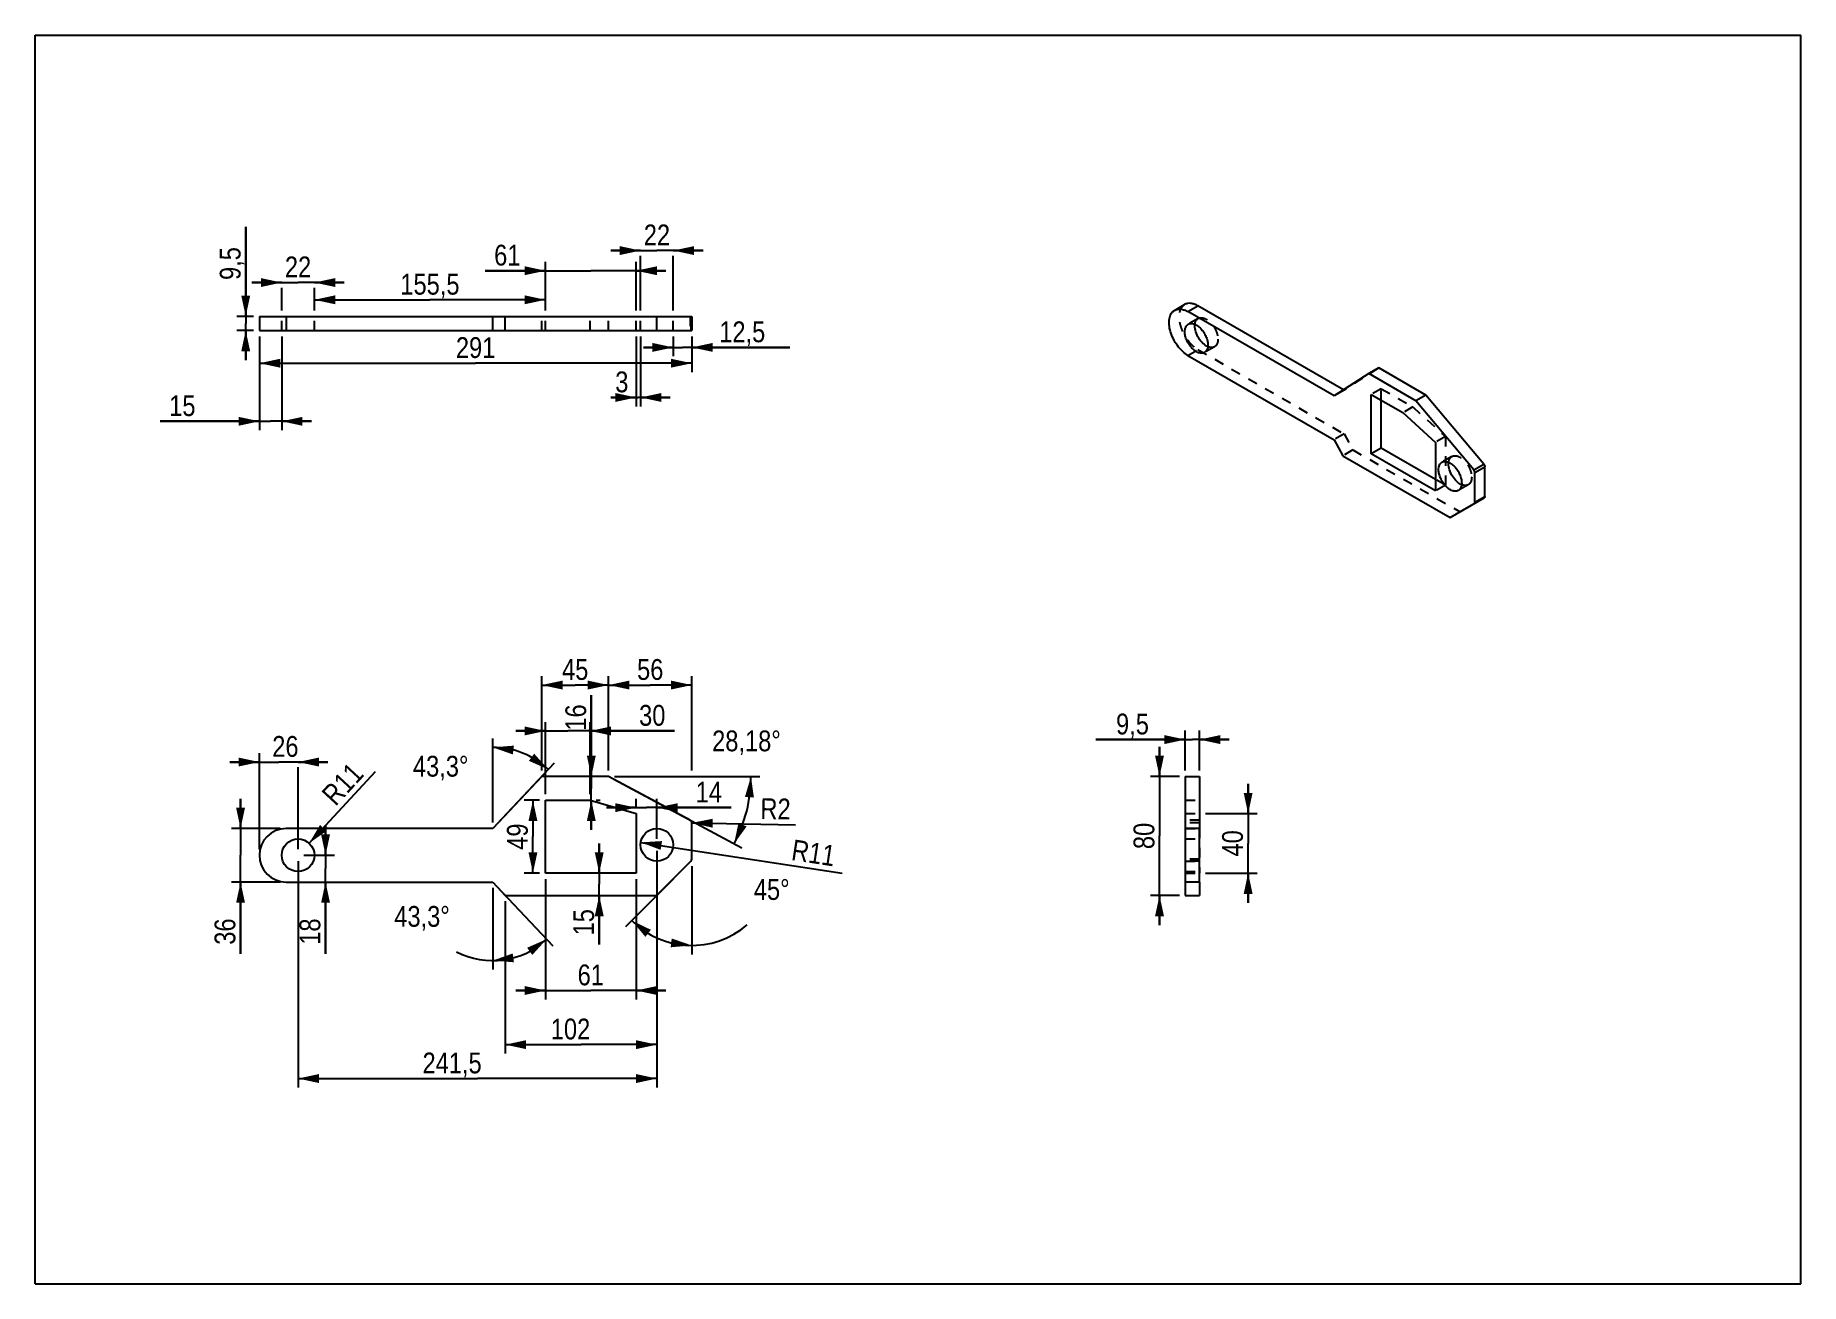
# Model space of a CAD drawing. Header units: millimetres. Extents: x 0 to 297, y 0 to 210.
import ezdxf

# ---------------------------------------------------------------- set-up
doc = ezdxf.new("R2010")
doc.units = ezdxf.units.MM
doc.header["$LTSCALE"] = 16.335
doc.linetypes.add('HIDDEN', pattern=[0.2, 0.1, -0.1])
doc.layers.get('0').update_dxf_attribs({"linetype": 'CONTINUOUS'})
doc.layers.add('02___PRT_ALL_AXES', color=7, linetype='CONTINUOUS')
doc.layers.add('DEFAULT_2', color=8, linetype='HIDDEN')
doc.styles.get("Standard").update_dxf_attribs({"font": 'txt', "width": 0.85})
doc.dimstyles.new('DIMSTYLE_1', dxfattribs={"dimtxt": 3.5, "dimasz": 3.5, "dimexe": 1.5, "dimexo": 1, "dimtad": 0, "dimtih": 1, "dimtoh": 1, "dimlfac": 4, "dimtxsty": 'STANDARD', "dimblk": '_FILLED', "dimblk1": '_FILLED', "dimblk2": '_FILLED', "dimcen": 0.09, "dimadec": 0, "dimazin": 0, "dimtp": 0.5, "dimtm": 0.5, "dimtfac": 1, "dimtofl": 0, "dimtmove": 0, "dimatfit": 3, "dimldrblk": '_FILLED', "dimfxl": 1, "dimtolj": 1, "dimarcsym": 0})
doc.dimstyles.new('DIMSTYLE_2', dxfattribs={"dimtxt": 3.5, "dimasz": 3.5, "dimexe": 1.5, "dimexo": 1, "dimgap": 0.875, "dimtad": 1, "dimlfac": 4, "dimtxsty": 'STANDARD', "dimblk": '_FILLED', "dimblk1": '_FILLED', "dimblk2": '_FILLED', "dimcen": 0.09, "dimadec": 0, "dimazin": 0, "dimtp": 0.01, "dimtm": 0.01, "dimtfac": 1, "dimtofl": 0, "dimtmove": 0, "dimatfit": 3, "dimldrblk": '_FILLED', "dimfxl": 1, "dimtolj": 1, "dimarcsym": 0})
doc.dimstyles.new('DIMSTYLE_3', dxfattribs={"dimtxt": 3.5, "dimasz": 3.5, "dimexe": 1.5, "dimexo": 1, "dimtad": 1, "dimlfac": 4, "dimtxsty": 'STANDARD', "dimblk": '_FILLED', "dimblk1": '_FILLED', "dimblk2": '_FILLED', "dimcen": 0.09, "dimadec": 0, "dimazin": 0, "dimtp": 0.01, "dimtm": 0.01, "dimtfac": 1, "dimtofl": 0, "dimtmove": 0, "dimatfit": 3, "dimldrblk": '_FILLED', "dimfxl": 1, "dimtolj": 1, "dimarcsym": 0})

# ---------------------------------------------------------------- blocks, each defined once
blk = doc.blocks.new('*D0')
at = {"color": 2, "linetype": 'CONTINUOUS'}
for p, q in [((76.95, 66.57), (76.95, 52.85)), ((77.64, 66.84), (87.05, 56.86))]:
    blk.add_line(p, q, dxfattribs=at)
blk.add_arc((76.95, 67.57), 13.22, 242.4838, 313.3, dxfattribs=at)
for points in [[(83.61, 55.3), (86.02, 57.95), (82.74, 56.51)], [(80.32, 55.55), (76.95, 54.35), (80.52, 54.07)]]:
    blk.add_solid(points, dxfattribs=at)
at = {"color": 2, "linetype": 'CONTINUOUS', "insert": (65.06, 63.54), "char_height": 3.5, "width": 14.2333, "attachment_point": 2, "line_spacing_factor": 0.9}
blk.add_mtext('43,3\\Fgdt;{\\Fgdt;~}', dxfattribs=at)
blk = doc.blocks.new('_FILLED')
at = {"color": 0, "linetype": 'BYBLOCK'}
blk.add_solid([(0, 0), (-1, 0.214), (-1, -0.214)], dxfattribs=at)
blk = doc.blocks.new('*D1')
at = {"color": 2, "linetype": 'CONTINUOUS'}
for p, q in [((76.95, 77.57), (76.95, 91.72)), ((77.64, 77.3), (87.34, 87.59))]:
    blk.add_line(p, q, dxfattribs=at)
blk.add_arc((76.95, 76.57), 13.65, 46.7, 90, dxfattribs=at)
for points in [[(80.52, 90.51), (76.95, 90.22), (80.33, 89.03)], [(83.04, 87.95), (86.31, 86.5), (83.92, 89.16)]]:
    blk.add_solid(points, dxfattribs=at)
at = {"color": 2, "linetype": 'CONTINUOUS', "insert": (68.2, 88.8), "char_height": 3.5, "width": 14.2333, "attachment_point": 2, "line_spacing_factor": 0.9}
blk.add_mtext('43,3\\Fgdt;{\\Fgdt;~}', dxfattribs=at)
blk = doc.blocks.new('*D2')
at = {"color": 2, "linetype": 'CONTINUOUS'}
for p, q in [((97.33, 84.85), (118.88, 73.31)), ((97.45, 85.32), (121.9, 85.32))]:
    blk.add_line(p, q, dxfattribs=at)
blk.add_arc((96.45, 85.32), 23.95, 331.82, 0.0902, dxfattribs=at)
for points in [[(120.89, 81.78), (120.4, 85.32), (119.39, 81.89)], [(118.3, 77.52), (117.56, 74.02), (119.67, 76.91)]]:
    blk.add_solid(points, dxfattribs=at)
at = {"color": 2, "linetype": 'CONTINUOUS', "insert": (119.64, 93.06), "char_height": 3.5, "width": 17.2083, "attachment_point": 2, "line_spacing_factor": 0.9}
blk.add_mtext('28,18\\Fgdt;{\\Fgdt;~}', dxfattribs=at)
blk = doc.blocks.new('*D3')
at = {"color": 2, "linetype": 'CONTINUOUS'}
for p, q in [((109.74, 70.5), (99.27, 60.03)), ((110.45, 70.21), (110.45, 55.4))]:
    blk.add_line(p, q, dxfattribs=at)
blk.add_arc((110.45, 71.21), 14.31, 225, 310.6548, dxfattribs=at)
for points in [[(103.56, 59.53), (100.34, 61.09), (102.63, 58.35)], [(106.89, 56.59), (110.45, 56.9), (107.07, 58.07)]]:
    blk.add_solid(points, dxfattribs=at)
at = {"color": 2, "linetype": 'CONTINUOUS', "insert": (123.89, 68.06), "char_height": 3.5, "width": 8.2833, "attachment_point": 2, "line_spacing_factor": 0.9}
blk.add_mtext('45\\Fgdt;{\\Fgdt;~}', dxfattribs=at)
blk = doc.blocks.new('*D4')
at = {"color": 2, "linetype": 'CONTINUOUS'}
for p, q in [((96.45, 86.32), (96.45, 102.2)), ((110.45, 86.32), (110.45, 102.2)), ((96.45, 100.7), (103.45, 100.7)), ((110.45, 100.7), (103.45, 100.7))]:
    blk.add_line(p, q, dxfattribs=at)
at = {"color": 2, "linetype": 'CONTINUOUS', "xscale": 3.5, "yscale": 3.5, "zscale": 3.5, "rotation": 180}
blk.add_blockref('_FILLED', (96.45, 100.7), dxfattribs=at)
at = {"color": 2, "linetype": 'CONTINUOUS', "xscale": 3.5, "yscale": 3.5, "zscale": 3.5}
blk.add_blockref('_FILLED', (110.45, 100.7), dxfattribs=at)
at = {"color": 2, "linetype": 'CONTINUOUS', "insert": (103.45, 105.07), "char_height": 3.5, "width": 5.95, "attachment_point": 2, "line_spacing_factor": 0.9}
blk.add_mtext('56', dxfattribs=at)
blk = doc.blocks.new('*D5')
at = {"color": 2, "linetype": 'CONTINUOUS'}
blk.add_line((110.45, 77.52), (127.89, 77.2), dxfattribs=at)
at = {"color": 2, "linetype": 'CONTINUOUS', "xscale": 3.5, "yscale": 3.5, "zscale": 3.5, "rotation": 178.9514468596}
blk.add_blockref('_FILLED', (110.45, 77.52), dxfattribs=at)
at = {"color": 2, "linetype": 'CONTINUOUS', "insert": (122.02, 81.68), "char_height": 3.5, "width": 5.95, "attachment_point": 1, "rotation": 358.9514, "line_spacing_factor": 0.9}
blk.add_mtext('R2', dxfattribs=at)
blk = doc.blocks.new('*D6')
at = {"color": 2, "linetype": 'CONTINUOUS'}
for p, q in [((34.53, 76.57), (34.53, 81.57)), ((34.53, 81.57), (34.53, 72.07)), ((41.2, 76.57), (33.03, 76.57)), ((34.53, 55.49), (34.53, 72.07)), ((41.2, 67.57), (33.03, 67.57)), ((34.53, 67.57), (34.53, 55.49))]:
    blk.add_line(p, q, dxfattribs=at)
at = {"color": 2, "linetype": 'CONTINUOUS', "xscale": 3.5, "yscale": 3.5, "zscale": 3.5}
for p, rotation in [((34.53, 76.57), 270), ((34.53, 67.57), 90)]:
    blk.add_blockref('_FILLED', p, dxfattribs=dict(at, rotation=rotation))
at = {"color": 2, "linetype": 'CONTINUOUS', "insert": (30.15, 61.44), "char_height": 3.5, "width": 5.95, "attachment_point": 3, "rotation": 90, "line_spacing_factor": 0.9}
blk.add_mtext('36', dxfattribs=at)
blk = doc.blocks.new('*D7')
at = {"color": 2, "linetype": 'CONTINUOUS'}
for p, q in [((37.7, 73.07), (37.7, 89.25)), ((37.7, 87.75), (32.7, 87.75)), ((32.7, 87.75), (40.95, 87.75)), ((49.2, 87.75), (40.95, 87.75)), ((44.2, 87.75), (49.2, 87.75)), ((44.2, 73.07), (44.2, 86.88))]:
    blk.add_line(p, q, dxfattribs=at)
at = {"color": 2, "linetype": 'CONTINUOUS', "xscale": 3.5, "yscale": 3.5, "zscale": 3.5}
blk.add_blockref('_FILLED', (37.7, 87.75), dxfattribs=at)
at = {"color": 2, "linetype": 'CONTINUOUS', "xscale": 3.5, "yscale": 3.5, "zscale": 3.5, "rotation": 180}
blk.add_blockref('_FILLED', (44.2, 87.75), dxfattribs=at)
at = {"color": 2, "linetype": 'CONTINUOUS', "insert": (42.07, 92.13), "char_height": 3.5, "width": 5.95, "attachment_point": 2, "line_spacing_factor": 0.9}
blk.add_mtext('26', dxfattribs=at)
blk = doc.blocks.new('*D8')
at = {"color": 2, "linetype": 'CONTINUOUS'}
for p, q in [((48.83, 72.07), (48.83, 77.07)), ((48.83, 77.07), (48.83, 69.82)), ((45.2, 72.07), (50.33, 72.07)), ((48.83, 55.49), (48.83, 69.82)), ((48.83, 67.57), (48.83, 55.49))]:
    blk.add_line(p, q, dxfattribs=at)
at = {"color": 2, "linetype": 'CONTINUOUS', "xscale": 3.5, "yscale": 3.5, "zscale": 3.5}
for p, rotation in [((48.83, 72.07), 270), ((48.83, 67.57), 90)]:
    blk.add_blockref('_FILLED', p, dxfattribs=dict(at, rotation=rotation))
at = {"color": 2, "linetype": 'CONTINUOUS', "insert": (44.45, 61.44), "char_height": 3.5, "width": 5.95, "attachment_point": 3, "rotation": 90, "line_spacing_factor": 0.9}
blk.add_mtext('18', dxfattribs=at)
blk = doc.blocks.new('*D9')
at = {"color": 2, "linetype": 'CONTINUOUS'}
blk.add_line((46.07, 74.09), (57.21, 86.16), dxfattribs=at)
at = {"color": 2, "linetype": 'CONTINUOUS', "xscale": 3.5, "yscale": 3.5, "zscale": 3.5, "rotation": 227.2860117292}
blk.add_blockref('_FILLED', (46.07, 74.09), dxfattribs=at)
at = {"color": 2, "linetype": 'CONTINUOUS', "insert": (47.94, 82.57), "char_height": 3.5, "width": 8.925, "attachment_point": 1, "rotation": 47.286, "line_spacing_factor": 0.9}
blk.add_mtext('R11', dxfattribs=at)
blk = doc.blocks.new('*D10')
at = {"color": 2, "linetype": 'CONTINUOUS'}
for p, q in [((104.58, 72.82), (104.58, 33.01)), ((44.2, 71.07), (44.2, 33.01)), ((44.2, 34.51), (74.39, 34.51)), ((104.58, 34.51), (74.39, 34.51))]:
    blk.add_line(p, q, dxfattribs=at)
at = {"color": 2, "linetype": 'CONTINUOUS', "xscale": 3.5, "yscale": 3.5, "zscale": 3.5, "rotation": 180}
blk.add_blockref('_FILLED', (44.2, 34.51), dxfattribs=at)
at = {"color": 2, "linetype": 'CONTINUOUS', "xscale": 3.5, "yscale": 3.5, "zscale": 3.5}
blk.add_blockref('_FILLED', (104.58, 34.51), dxfattribs=at)
at = {"color": 2, "linetype": 'CONTINUOUS', "insert": (70.12, 38.88), "char_height": 3.5, "width": 14.875, "attachment_point": 2, "line_spacing_factor": 0.9}
blk.add_mtext('241,5', dxfattribs=at)
blk = doc.blocks.new('*D11')
at = {"color": 2, "linetype": 'CONTINUOUS'}
for p, q in [((79.07, 64.32), (79.07, 38.71)), ((104.57, 64.32), (104.57, 38.71)), ((79.07, 40.21), (91.82, 40.21)), ((104.57, 40.21), (91.82, 40.21))]:
    blk.add_line(p, q, dxfattribs=at)
at = {"color": 2, "linetype": 'CONTINUOUS', "xscale": 3.5, "yscale": 3.5, "zscale": 3.5, "rotation": 180}
blk.add_blockref('_FILLED', (79.07, 40.21), dxfattribs=at)
at = {"color": 2, "linetype": 'CONTINUOUS', "xscale": 3.5, "yscale": 3.5, "zscale": 3.5}
blk.add_blockref('_FILLED', (104.57, 40.21), dxfattribs=at)
at = {"color": 2, "linetype": 'CONTINUOUS', "insert": (90.04, 44.59), "char_height": 3.5, "width": 8.925, "attachment_point": 2, "line_spacing_factor": 0.9}
blk.add_mtext('102', dxfattribs=at)
blk = doc.blocks.new('*D12')
at = {"color": 2, "linetype": 'CONTINUOUS'}
for p, q in [((85.2, 86.32), (85.2, 102.2)), ((96.45, 86.32), (96.45, 102.2)), ((85.2, 100.7), (90.83, 100.7)), ((96.45, 100.7), (90.83, 100.7))]:
    blk.add_line(p, q, dxfattribs=at)
at = {"color": 2, "linetype": 'CONTINUOUS', "xscale": 3.5, "yscale": 3.5, "zscale": 3.5, "rotation": 180}
blk.add_blockref('_FILLED', (85.2, 100.7), dxfattribs=at)
at = {"color": 2, "linetype": 'CONTINUOUS', "xscale": 3.5, "yscale": 3.5, "zscale": 3.5}
blk.add_blockref('_FILLED', (96.45, 100.7), dxfattribs=at)
at = {"color": 2, "linetype": 'CONTINUOUS', "insert": (90.83, 105.07), "char_height": 3.5, "width": 5.95, "attachment_point": 2, "line_spacing_factor": 0.9}
blk.add_mtext('45', dxfattribs=at)
blk = doc.blocks.new('*D13')
at = {"color": 2, "linetype": 'CONTINUOUS'}
for p, q in [((85.83, 92.98), (80.83, 92.98)), ((80.83, 92.98), (89.58, 92.98)), ((85.83, 82.32), (85.83, 94.48)), ((107.53, 92.98), (89.58, 92.98)), ((93.33, 82.32), (93.33, 94.48)), ((93.33, 92.98), (107.53, 92.98))]:
    blk.add_line(p, q, dxfattribs=at)
at = {"color": 2, "linetype": 'CONTINUOUS', "xscale": 3.5, "yscale": 3.5, "zscale": 3.5}
blk.add_blockref('_FILLED', (85.83, 92.98), dxfattribs=at)
at = {"color": 2, "linetype": 'CONTINUOUS', "xscale": 3.5, "yscale": 3.5, "zscale": 3.5, "rotation": 180}
blk.add_blockref('_FILLED', (93.33, 92.98), dxfattribs=at)
at = {"color": 2, "linetype": 'CONTINUOUS', "insert": (101.58, 97.36), "char_height": 3.5, "width": 5.95, "attachment_point": 1, "line_spacing_factor": 0.9}
blk.add_mtext('30', dxfattribs=at)
blk = doc.blocks.new('*D14')
at = {"color": 2, "linetype": 'CONTINUOUS'}
for p, q in [((84.83, 81.32), (82.22, 81.32)), ((83.72, 81.32), (83.72, 75.2)), ((83.72, 69.07), (83.72, 75.2)), ((84.83, 69.07), (82.22, 69.07))]:
    blk.add_line(p, q, dxfattribs=at)
at = {"color": 2, "linetype": 'CONTINUOUS', "xscale": 3.5, "yscale": 3.5, "zscale": 3.5}
for p, rotation in [((83.72, 81.32), 90), ((83.72, 69.07), 270)]:
    blk.add_blockref('_FILLED', p, dxfattribs=dict(at, rotation=rotation))
at = {"color": 2, "linetype": 'CONTINUOUS', "insert": (79.35, 75.2), "char_height": 3.5, "width": 5.95, "attachment_point": 2, "rotation": 90, "line_spacing_factor": 0.9}
blk.add_mtext('49', dxfattribs=at)
blk = doc.blocks.new('*D15')
at = {"color": 2, "linetype": 'CONTINUOUS'}
for p, q in [((85.83, 68.07), (85.83, 47.82)), ((101.08, 68.07), (101.08, 47.82)), ((85.83, 49.32), (80.83, 49.32)), ((80.83, 49.32), (93.45, 49.32)), ((106.08, 49.32), (93.45, 49.32)), ((101.08, 49.32), (106.08, 49.32))]:
    blk.add_line(p, q, dxfattribs=at)
at = {"color": 2, "linetype": 'CONTINUOUS', "xscale": 3.5, "yscale": 3.5, "zscale": 3.5}
blk.add_blockref('_FILLED', (85.83, 49.32), dxfattribs=at)
at = {"color": 2, "linetype": 'CONTINUOUS', "xscale": 3.5, "yscale": 3.5, "zscale": 3.5, "rotation": 180}
blk.add_blockref('_FILLED', (101.08, 49.32), dxfattribs=at)
at = {"color": 2, "linetype": 'CONTINUOUS', "insert": (93.45, 53.69), "char_height": 3.5, "width": 5.95, "attachment_point": 2, "line_spacing_factor": 0.9}
blk.add_mtext('61', dxfattribs=at)
blk = doc.blocks.new('*D16')
at = {"color": 2, "linetype": 'CONTINUOUS'}
blk.add_line((101.86, 74.24), (135.74, 69.08), dxfattribs=at)
at = {"color": 2, "linetype": 'CONTINUOUS', "xscale": 3.5, "yscale": 3.5, "zscale": 3.5, "rotation": 171.3370220694}
blk.add_blockref('_FILLED', (101.86, 74.24), dxfattribs=at)
at = {"color": 2, "linetype": 'CONTINUOUS', "insert": (127.58, 74.75), "char_height": 3.5, "width": 8.925, "attachment_point": 1, "rotation": 351.337, "line_spacing_factor": 0.9}
blk.add_mtext('R11', dxfattribs=at)
blk = doc.blocks.new('*D17')
at = {"color": 2, "linetype": 'CONTINUOUS'}
for p, q in [((101.08, 80.07), (101.08, 81.58)), ((104.58, 74.82), (104.58, 81.58)), ((101.08, 80.08), (96.08, 80.08)), ((96.08, 80.08), (102.83, 80.08)), ((117.05, 80.08), (102.83, 80.08)), ((104.58, 80.08), (117.05, 80.08))]:
    blk.add_line(p, q, dxfattribs=at)
at = {"color": 2, "linetype": 'CONTINUOUS', "xscale": 3.5, "yscale": 3.5, "zscale": 3.5}
blk.add_blockref('_FILLED', (101.08, 80.08), dxfattribs=at)
at = {"color": 2, "linetype": 'CONTINUOUS', "xscale": 3.5, "yscale": 3.5, "zscale": 3.5, "rotation": 180}
blk.add_blockref('_FILLED', (104.58, 80.08), dxfattribs=at)
at = {"color": 2, "linetype": 'CONTINUOUS', "insert": (111.1, 84.45), "char_height": 3.5, "width": 5.95, "attachment_point": 1, "line_spacing_factor": 0.9}
blk.add_mtext('14', dxfattribs=at)
blk = doc.blocks.new('*D18')
at = {"color": 2, "linetype": 'CONTINUOUS'}
for p, q in [((93.54, 85.32), (93.54, 98.98)), ((93.54, 98.98), (93.54, 83.32)), ((93.54, 76.32), (93.54, 83.32)), ((93.54, 81.32), (93.54, 76.32)), ((94.33, 81.32), (95.04, 81.32))]:
    blk.add_line(p, q, dxfattribs=at)
at = {"color": 2, "linetype": 'CONTINUOUS', "xscale": 3.5, "yscale": 3.5, "zscale": 3.5}
for p, rotation in [((93.54, 85.32), 270), ((93.54, 81.32), 90)]:
    blk.add_blockref('_FILLED', p, dxfattribs=dict(at, rotation=rotation))
at = {"color": 2, "linetype": 'CONTINUOUS', "insert": (89.17, 93.03), "char_height": 3.5, "width": 5.95, "attachment_point": 1, "rotation": 90, "line_spacing_factor": 0.9}
blk.add_mtext('16', dxfattribs=at)
blk = doc.blocks.new('*D19')
at = {"color": 2, "linetype": 'CONTINUOUS'}
for p, q in [((94.87, 69.07), (94.87, 74.07)), ((94.87, 74.07), (94.87, 67.2)), ((94.87, 57.06), (94.87, 67.2)), ((94.87, 65.32), (94.87, 57.06))]:
    blk.add_line(p, q, dxfattribs=at)
at = {"color": 2, "linetype": 'CONTINUOUS', "xscale": 3.5, "yscale": 3.5, "zscale": 3.5}
for p, rotation in [((94.87, 69.07), 270), ((94.87, 65.32), 90)]:
    blk.add_blockref('_FILLED', p, dxfattribs=dict(at, rotation=rotation))
at = {"color": 2, "linetype": 'CONTINUOUS', "insert": (90.5, 63.01), "char_height": 3.5, "width": 5.95, "attachment_point": 3, "rotation": 90, "line_spacing_factor": 0.9}
blk.add_mtext('15', dxfattribs=at)
blk = doc.blocks.new('*D20')
at = {"color": 2, "linetype": 'CONTINUOUS'}
for p, q in [((35.4, 162.71), (35.4, 177.76)), ((35.4, 177.76), (35.4, 161.52)), ((36.7, 162.71), (33.9, 162.71)), ((35.4, 155.34), (35.4, 161.52)), ((36.7, 160.34), (33.9, 160.34)), ((35.4, 160.34), (35.4, 155.34))]:
    blk.add_line(p, q, dxfattribs=at)
at = {"color": 2, "linetype": 'CONTINUOUS', "xscale": 3.5, "yscale": 3.5, "zscale": 3.5}
for p, rotation in [((35.4, 162.71), 270), ((35.4, 160.34), 90)]:
    blk.add_blockref('_FILLED', p, dxfattribs=dict(at, rotation=rotation))
at = {"color": 2, "linetype": 'CONTINUOUS', "insert": (31.03, 168.84), "char_height": 3.5, "width": 8.925, "attachment_point": 1, "rotation": 90, "line_spacing_factor": 0.9}
blk.add_mtext('9,5', dxfattribs=at)
blk = doc.blocks.new('*D21')
at = {"color": 2, "linetype": 'CONTINUOUS'}
for p, q in [((37.7, 159.34), (37.7, 153.34)), ((110.45, 159.34), (110.45, 153.34)), ((37.7, 154.84), (74.08, 154.84)), ((110.45, 154.84), (74.08, 154.84))]:
    blk.add_line(p, q, dxfattribs=at)
at = {"color": 2, "linetype": 'CONTINUOUS', "xscale": 3.5, "yscale": 3.5, "zscale": 3.5, "rotation": 180}
blk.add_blockref('_FILLED', (37.7, 154.84), dxfattribs=at)
at = {"color": 2, "linetype": 'CONTINUOUS', "xscale": 3.5, "yscale": 3.5, "zscale": 3.5}
blk.add_blockref('_FILLED', (110.45, 154.84), dxfattribs=at)
at = {"color": 2, "linetype": 'CONTINUOUS', "insert": (74.08, 159.22), "char_height": 3.5, "width": 8.925, "attachment_point": 2, "line_spacing_factor": 0.9}
blk.add_mtext('291', dxfattribs=at)
blk = doc.blocks.new('*D22')
at = {"color": 2, "linetype": 'CONTINUOUS'}
for p, q in [((37.7, 159.34), (37.7, 143.57)), ((41.45, 159.34), (41.45, 143.57)), ((37.7, 145.07), (21, 145.07)), ((21, 145.07), (39.58, 145.07)), ((46.45, 145.07), (39.58, 145.07)), ((41.45, 145.07), (46.45, 145.07))]:
    blk.add_line(p, q, dxfattribs=at)
at = {"color": 2, "linetype": 'CONTINUOUS', "xscale": 3.5, "yscale": 3.5, "zscale": 3.5}
blk.add_blockref('_FILLED', (37.7, 145.07), dxfattribs=at)
at = {"color": 2, "linetype": 'CONTINUOUS', "xscale": 3.5, "yscale": 3.5, "zscale": 3.5, "rotation": 180}
blk.add_blockref('_FILLED', (41.45, 145.07), dxfattribs=at)
at = {"color": 2, "linetype": 'CONTINUOUS', "insert": (26.95, 149.45), "char_height": 3.5, "width": 5.95, "attachment_point": 3, "line_spacing_factor": 0.9}
blk.add_mtext('15', dxfattribs=at)
blk = doc.blocks.new('*D23')
at = {"color": 2, "linetype": 'CONTINUOUS'}
for p, q in [((41.45, 168.41), (36.45, 168.41)), ((36.45, 168.41), (44.2, 168.41)), ((41.45, 163.71), (41.45, 167.54)), ((51.95, 168.41), (44.2, 168.41)), ((46.95, 168.41), (51.95, 168.41)), ((46.95, 163.71), (46.95, 167.54))]:
    blk.add_line(p, q, dxfattribs=at)
at = {"color": 2, "linetype": 'CONTINUOUS', "xscale": 3.5, "yscale": 3.5, "zscale": 3.5}
blk.add_blockref('_FILLED', (41.45, 168.41), dxfattribs=at)
at = {"color": 2, "linetype": 'CONTINUOUS', "xscale": 3.5, "yscale": 3.5, "zscale": 3.5, "rotation": 180}
blk.add_blockref('_FILLED', (46.95, 168.41), dxfattribs=at)
at = {"color": 2, "linetype": 'CONTINUOUS', "insert": (44.2, 172.79), "char_height": 3.5, "width": 5.95, "attachment_point": 2, "line_spacing_factor": 0.9}
blk.add_mtext('22', dxfattribs=at)
blk = doc.blocks.new('*D24')
at = {"color": 2, "linetype": 'CONTINUOUS'}
for p, q in [((46.95, 163.71), (46.95, 167.01)), ((85.83, 163.71), (85.83, 167.01)), ((46.95, 165.51), (66.39, 165.51)), ((85.83, 165.51), (66.39, 165.51))]:
    blk.add_line(p, q, dxfattribs=at)
at = {"color": 2, "linetype": 'CONTINUOUS', "xscale": 3.5, "yscale": 3.5, "zscale": 3.5, "rotation": 180}
blk.add_blockref('_FILLED', (46.95, 165.51), dxfattribs=at)
at = {"color": 2, "linetype": 'CONTINUOUS', "xscale": 3.5, "yscale": 3.5, "zscale": 3.5}
blk.add_blockref('_FILLED', (85.83, 165.51), dxfattribs=at)
at = {"color": 2, "linetype": 'CONTINUOUS', "insert": (66.39, 169.88), "char_height": 3.5, "width": 14.875, "attachment_point": 2, "line_spacing_factor": 0.9}
blk.add_mtext('155,5', dxfattribs=at)
blk = doc.blocks.new('*D25')
at = {"color": 2, "linetype": 'CONTINUOUS'}
for p, q in [((85.83, 170.4), (75.67, 170.4)), ((75.67, 170.4), (93.45, 170.4)), ((85.83, 163.71), (85.83, 171.9)), ((106.08, 170.4), (93.45, 170.4)), ((101.08, 163.71), (101.08, 171.9)), ((101.08, 170.4), (106.08, 170.4))]:
    blk.add_line(p, q, dxfattribs=at)
at = {"color": 2, "linetype": 'CONTINUOUS', "xscale": 3.5, "yscale": 3.5, "zscale": 3.5}
blk.add_blockref('_FILLED', (85.83, 170.4), dxfattribs=at)
at = {"color": 2, "linetype": 'CONTINUOUS', "xscale": 3.5, "yscale": 3.5, "zscale": 3.5, "rotation": 180}
blk.add_blockref('_FILLED', (101.08, 170.4), dxfattribs=at)
at = {"color": 2, "linetype": 'CONTINUOUS', "insert": (81.62, 174.77), "char_height": 3.5, "width": 5.95, "attachment_point": 3, "line_spacing_factor": 0.9}
blk.add_mtext('61', dxfattribs=at)
blk = doc.blocks.new('*D26')
at = {"color": 2, "linetype": 'CONTINUOUS'}
for p, q in [((101.08, 159.34), (101.08, 147.58)), ((101.83, 159.34), (101.83, 147.58)), ((101.08, 149.08), (96.8, 149.08)), ((96.8, 149.08), (101.45, 149.08)), ((106.83, 149.08), (101.45, 149.08)), ((101.83, 149.08), (106.83, 149.08))]:
    blk.add_line(p, q, dxfattribs=at)
at = {"color": 2, "linetype": 'CONTINUOUS', "xscale": 3.5, "yscale": 3.5, "zscale": 3.5}
blk.add_blockref('_FILLED', (101.08, 149.08), dxfattribs=at)
at = {"color": 2, "linetype": 'CONTINUOUS', "xscale": 3.5, "yscale": 3.5, "zscale": 3.5, "rotation": 180}
blk.add_blockref('_FILLED', (101.83, 149.08), dxfattribs=at)
at = {"color": 2, "linetype": 'CONTINUOUS', "insert": (99.78, 153.45), "char_height": 3.5, "width": 2.975, "attachment_point": 3, "line_spacing_factor": 0.9}
blk.add_mtext('3', dxfattribs=at)
blk = doc.blocks.new('*D27')
at = {"color": 2, "linetype": 'CONTINUOUS'}
for p, q in [((101.83, 173.79), (96.83, 173.79)), ((96.83, 173.79), (104.58, 173.79)), ((101.83, 163.71), (101.83, 172.92)), ((112.33, 173.79), (104.58, 173.79)), ((107.33, 173.79), (112.33, 173.79)), ((107.33, 163.71), (107.33, 172.92))]:
    blk.add_line(p, q, dxfattribs=at)
at = {"color": 2, "linetype": 'CONTINUOUS', "xscale": 3.5, "yscale": 3.5, "zscale": 3.5}
blk.add_blockref('_FILLED', (101.83, 173.79), dxfattribs=at)
at = {"color": 2, "linetype": 'CONTINUOUS', "xscale": 3.5, "yscale": 3.5, "zscale": 3.5, "rotation": 180}
blk.add_blockref('_FILLED', (107.33, 173.79), dxfattribs=at)
at = {"color": 2, "linetype": 'CONTINUOUS', "insert": (104.58, 178.17), "char_height": 3.5, "width": 5.95, "attachment_point": 2, "line_spacing_factor": 0.9}
blk.add_mtext('22', dxfattribs=at)
blk = doc.blocks.new('*D28')
at = {"color": 2, "linetype": 'CONTINUOUS'}
for p, q in [((107.33, 157.5), (102.33, 157.5)), ((102.33, 157.5), (108.89, 157.5)), ((107.33, 159.34), (107.33, 156)), ((126.96, 157.5), (108.89, 157.5)), ((110.45, 159.34), (110.45, 156)), ((110.45, 157.5), (126.96, 157.5))]:
    blk.add_line(p, q, dxfattribs=at)
at = {"color": 2, "linetype": 'CONTINUOUS', "xscale": 3.5, "yscale": 3.5, "zscale": 3.5}
blk.add_blockref('_FILLED', (107.33, 157.5), dxfattribs=at)
at = {"color": 2, "linetype": 'CONTINUOUS', "xscale": 3.5, "yscale": 3.5, "zscale": 3.5, "rotation": 180}
blk.add_blockref('_FILLED', (110.45, 157.5), dxfattribs=at)
at = {"color": 2, "linetype": 'CONTINUOUS', "insert": (115.06, 161.87), "char_height": 3.5, "width": 11.9, "attachment_point": 1, "line_spacing_factor": 0.9}
blk.add_mtext('12,5', dxfattribs=at)
blk = doc.blocks.new('*D29')
at = {"color": 2, "linetype": 'CONTINUOUS'}
for p, q in [((189.13, 85.32), (189.13, 90.32)), ((189.13, 90.32), (189.13, 75.32)), ((192.47, 85.32), (187.63, 85.32)), ((189.13, 60.32), (189.13, 75.32)), ((192.47, 65.32), (187.63, 65.32)), ((189.13, 65.32), (189.13, 60.32))]:
    blk.add_line(p, q, dxfattribs=at)
at = {"color": 2, "linetype": 'CONTINUOUS', "xscale": 3.5, "yscale": 3.5, "zscale": 3.5}
for p, rotation in [((189.13, 85.32), 270), ((189.13, 65.32), 90)]:
    blk.add_blockref('_FILLED', p, dxfattribs=dict(at, rotation=rotation))
at = {"color": 2, "linetype": 'CONTINUOUS', "insert": (184.76, 75.32), "char_height": 3.5, "width": 5.95, "attachment_point": 2, "rotation": 90, "line_spacing_factor": 0.9}
blk.add_mtext('80', dxfattribs=at)
blk = doc.blocks.new('*D30')
at = {"color": 2, "linetype": 'CONTINUOUS'}
for p, q in [((204.04, 79.07), (204.04, 84.07)), ((204.04, 84.07), (204.04, 74.07)), ((196.85, 79.07), (205.54, 79.07)), ((204.04, 64.07), (204.04, 74.07)), ((196.85, 69.07), (205.54, 69.07)), ((204.04, 69.07), (204.04, 64.07))]:
    blk.add_line(p, q, dxfattribs=at)
at = {"color": 2, "linetype": 'CONTINUOUS', "xscale": 3.5, "yscale": 3.5, "zscale": 3.5}
for p, rotation in [((204.04, 79.07), 270), ((204.04, 69.07), 90)]:
    blk.add_blockref('_FILLED', p, dxfattribs=dict(at, rotation=rotation))
at = {"color": 2, "linetype": 'CONTINUOUS', "insert": (199.66, 74.07), "char_height": 3.5, "width": 5.95, "attachment_point": 2, "rotation": 90, "line_spacing_factor": 0.9}
blk.add_mtext('40', dxfattribs=at)
blk = doc.blocks.new('*D31')
at = {"color": 2, "linetype": 'CONTINUOUS'}
for p, q in [((193.47, 86.32), (193.47, 93.03)), ((195.85, 86.32), (195.85, 93.03)), ((193.47, 91.53), (178.42, 91.53)), ((178.42, 91.53), (194.66, 91.53)), ((200.85, 91.53), (194.66, 91.53)), ((195.85, 91.53), (200.85, 91.53))]:
    blk.add_line(p, q, dxfattribs=at)
at = {"color": 2, "linetype": 'CONTINUOUS', "xscale": 3.5, "yscale": 3.5, "zscale": 3.5}
blk.add_blockref('_FILLED', (193.47, 91.53), dxfattribs=at)
at = {"color": 2, "linetype": 'CONTINUOUS', "xscale": 3.5, "yscale": 3.5, "zscale": 3.5, "rotation": 180}
blk.add_blockref('_FILLED', (195.85, 91.53), dxfattribs=at)
at = {"color": 2, "linetype": 'CONTINUOUS', "insert": (187.35, 95.9), "char_height": 3.5, "width": 8.925, "attachment_point": 3, "line_spacing_factor": 0.9}
blk.add_mtext('9,5', dxfattribs=at)

msp = doc.modelspace()

# ---------------------------------------------------------------- linework, layer by layer
at = {"color": 7, "linetype": 'CONTINUOUS'}
for p, q in [((0, 0), (0, 210)), ((0, 210), (297, 210)), ((297, 0), (297, 210)), ((191.6669, 163.7353), (193.3463, 164.7049)), ((193.9169, 163.5124), (195.5963, 164.482)), ((218.489, 149.3261), (193.9169, 163.5124)), ((220.0715, 150.3516), (195.5963, 164.482)), ((37.7005, 162.7124), (37.7005, 160.3374)), ((37.7007, 162.7124), (76.9505, 162.7124)), ((42.2005, 162.7124), (42.2005, 160.3374)), ((104.5664, 162.7124), (110.4505, 162.7124)), ((110.3041, 162.7124), (110.3041, 160.3374)), ((110.4505, 162.7124), (110.4505, 160.3374)), ((37.7007, 160.3374), (76.9505, 160.3374)), ((104.5664, 160.3374), (110.4505, 160.3374)), ((193.9169, 156.1639), (218.489, 141.9776)), ((241.9906, 136.8973), (232.2776, 148.5136)), ((243.67, 137.8668), (233.957, 149.4832)), ((241.9906, 136.8973), (243.67, 137.8668)), ((242.1772, 136.4297), (243.8565, 137.3993)), ((243.8565, 132.4113), (243.8565, 137.3993)), ((242.1772, 131.4417), (242.1772, 136.4297)), ((238.0165, 128.8703), (243.753, 132.1824)), ((242.1772, 131.4417), (243.8565, 132.4113)), ((110.1867, 77.9654), (96.4505, 85.3244)), ((110.4505, 71.4157), (110.4505, 77.5246)), ((76.9505, 76.5697), (42.2005, 76.5697)), ((193.4745, 76.5697), (193.4745, 67.5697)), ((195.8495, 76.5697), (193.4745, 76.5697)), ((195.8495, 67.5697), (195.8495, 76.5697)), ((104.5664, 65.3244), (110.3041, 71.0621)), ((42.2005, 67.5697), (76.9505, 67.5697)), ((195.8495, 67.5697), (193.4745, 67.5697)), ((0, 0), (297, 0))]:
    msp.add_line(p, q, dxfattribs=at)
for centre, radius, start, end in [((109.9505, 77.5246), 0.5, 0, 61.82), ((42.2005, 72.0697), 4.5, 90, 270), ((109.9505, 71.4157), 0.5, 315, 360)]:
    msp.add_arc(centre, radius, start, end, dxfattribs=at)
for points, knots in [([(193.9169, 156.1639), (193.5838, 156.3562), (192.9372, 156.8538), (192.1096, 157.7953), (191.4284, 158.9034), (190.9498, 160.0873), (190.7127, 161.2531), (190.7359, 162.3101), (190.9962, 163.0684), (191.3457, 163.5103), (191.556, 163.6713), (191.667, 163.7353)], [0, 0, 0, 0, 0.12874313, 0.27038962, 0.41760944, 0.56201888, 0.69574863, 0.81306411, 0.91247251, 0.95712124, 1, 1, 1, 1]), ([(191.667, 163.7353), (191.8154, 163.821), (192.1564, 163.9449), (192.7229, 163.9591), (193.3267, 163.8134), (193.7194, 163.6265), (193.9169, 163.5124)], [0, 0, 0, 0, 0.21777552, 0.4509474, 0.71021261, 1, 1, 1, 1]), ([(195.5963, 164.482), (195.3988, 164.5961), (195.006, 164.783), (194.4023, 164.9286), (193.8358, 164.9144), (193.4948, 164.7906), (193.3463, 164.7049)], [0, 0, 0, 0, 0.28978739, 0.5490526, 0.78222448, 1, 1, 1, 1]), ([(242.1772, 136.4297), (242.1772, 136.511), (242.1359, 136.6808), (242.0476, 136.8291), (241.9906, 136.8973)], [0, 0, 0, 0, 0.47794979, 1, 1, 1, 1]), ([(243.67, 137.8668), (243.7269, 137.7987), (243.8153, 137.6503), (243.8565, 137.4806), (243.8565, 137.3993)], [0, 0, 0, 0, 0.52205021, 1, 1, 1, 1]), ([(242.0736, 131.2128), (242.1074, 131.2323), (242.1656, 131.3052), (242.1772, 131.3939), (242.1772, 131.4417)], [0, 0, 0, 0, 0.44924404, 1, 1, 1, 1]), ([(243.8565, 132.4113), (243.8565, 132.3635), (243.845, 132.2748), (243.7867, 132.2019), (243.753, 132.1824)], [0, 0, 0, 0, 0.55075596, 1, 1, 1, 1])]:
    msp.add_open_spline(points, degree=3, knots=knots, dxfattribs=at)
at = {"layer": '02___PRT_ALL_AXES', "color": 8, "linetype": 'HIDDEN'}
for p, q in [((41.4505, 160.3374), (41.4505, 162.7124)), ((41.4505, 162.7124), (46.9505, 162.7124)), ((46.9505, 160.3374), (46.9505, 162.7124)), ((85.2005, 160.3374), (85.2005, 162.7124)), ((85.8255, 160.3374), (85.8255, 162.7124)), ((93.3255, 160.3374), (93.3255, 162.7124)), ((96.4505, 160.3374), (96.4505, 162.7124)), ((101.0755, 160.3374), (101.0755, 162.7124)), ((101.8255, 160.3374), (101.8255, 162.7124)), ((104.5664, 162.7124), (107.3255, 162.7124)), ((107.3255, 160.3374), (107.3255, 162.7124)), ((195.6355, 162.3729), (193.9562, 161.4033)), ((41.4505, 160.3374), (46.9505, 160.3374)), ((104.5664, 160.3374), (107.3255, 160.3374)), ((198.3855, 157.6097), (196.7062, 156.6401)), ((226.002, 154.0759), (220.1684, 150.2957)), ((220.1684, 150.2957), (218.489, 149.3261)), ((226.444, 150.5547), (224.7646, 149.5852)), ((226.444, 150.5547), (231.7473, 147.4929)), ((226.444, 148.6156), (226.444, 150.5547)), ((231.7473, 147.4929), (230.0679, 146.5234)), ((231.7473, 147.4929), (237.2274, 142.4919)), ((220.1684, 142.9471), (218.489, 141.9776)), ((220.1684, 142.9471), (221.6645, 140.25)), ((221.6645, 140.25), (219.9852, 139.2805)), ((221.6645, 140.25), (239.6958, 129.8399)), ((237.2274, 142.4919), (235.548, 141.5224)), ((237.2274, 142.4919), (237.2274, 134.3269)), ((238.3273, 139.158), (236.6479, 138.1884)), ((237.2274, 134.3269), (235.548, 135.2965)), ((237.2274, 134.3269), (235.548, 133.3573)), ((241.0773, 134.3949), (239.3979, 133.4253)), ((193.4745, 81.3244), (195.8495, 81.3244)), ((193.4745, 79.0744), (195.8495, 79.0744)), ((193.4745, 76.5744), (195.8495, 76.5744)), ((193.4745, 76.5697), (193.4745, 69.0744)), ((193.4745, 74.8197), (195.8495, 74.8197)), ((195.8495, 76.5697), (195.8495, 69.0744)), ((193.4745, 71.0744), (195.8495, 71.0744)), ((193.4745, 69.3197), (195.8495, 69.3197)), ((193.4745, 69.0744), (195.8495, 69.0744))]:
    msp.add_line(p, q, dxfattribs=at)
at = {"layer": '02___PRT_ALL_AXES', "color": 7, "linetype": 'CONTINUOUS'}
for p, q in [((76.9505, 162.7124), (104.5664, 162.7124)), ((76.9505, 160.3374), (76.9505, 162.7124)), ((79.0664, 160.3374), (79.0664, 162.7124)), ((104.5664, 160.3374), (104.5664, 162.7124)), ((76.9505, 160.3374), (104.5664, 160.3374)), ((224.3227, 153.1063), (218.489, 149.3261)), ((226.002, 154.0759), (224.3227, 153.1063)), ((232.2776, 148.5136), (224.3227, 153.1063)), ((233.957, 149.4832), (226.002, 154.0759)), ((224.7646, 149.5852), (230.0679, 146.5234)), ((224.7646, 139.583), (224.7646, 149.5852)), ((226.444, 140.5526), (226.444, 148.6156)), ((233.957, 149.4832), (232.2776, 148.5136)), ((230.0679, 146.5234), (235.548, 141.5224)), ((218.489, 141.9776), (219.9852, 139.2805)), ((226.444, 140.5526), (224.7646, 139.583)), ((235.548, 135.2965), (226.444, 140.5526)), ((235.548, 141.5224), (235.548, 133.3573)), ((219.9852, 139.2805), (238.0165, 128.8703)), ((235.548, 133.3573), (224.7646, 139.583)), ((85.2005, 85.3244), (76.9505, 76.5697)), ((96.4505, 85.3244), (85.2005, 85.3244)), ((193.4745, 85.3244), (193.4745, 76.5697)), ((193.4745, 85.3244), (195.8495, 85.3244)), ((195.8495, 85.3244), (195.8495, 76.5697)), ((85.8255, 81.3244), (93.3255, 81.3244)), ((85.8255, 69.0744), (85.8255, 81.3244)), ((93.3255, 81.3244), (101.0755, 79.0744)), ((101.0755, 79.0744), (101.0755, 69.0744)), ((101.0755, 69.0744), (85.8255, 69.0744)), ((76.9505, 67.5697), (79.0664, 65.3244)), ((193.4745, 67.5697), (193.4745, 65.3244)), ((195.8495, 67.5697), (195.8495, 65.3244)), ((79.0664, 65.3244), (104.5664, 65.3244)), ((193.4745, 65.3244), (195.8495, 65.3244))]:
    msp.add_line(p, q, dxfattribs=at)
for centre in [(44.2005, 72.0697), (104.5755, 73.8244)]:
    msp.add_circle(centre, 2.75, dxfattribs=at)
for points, knots in [([(193.3866, 160.1444), (193.3866, 160.2837), (193.4077, 160.5487), (193.515, 160.9128), (193.6957, 161.2082), (193.8655, 161.3509), (193.9562, 161.4033)], [0, 0, 0, 0, 0.28970037, 0.54908476, 0.78221468, 1, 1, 1, 1]), ([(193.9562, 161.4033), (194.0935, 161.4826), (194.4387, 161.5713), (194.9942, 161.46), (195.5617, 161.15), (196.1059, 160.6681), (196.5863, 160.0531), (196.9645, 159.354), (197.21, 158.6283), (197.2757, 158.1341), (197.2757, 157.899)], [0, 0, 0, 0, 0.08693523, 0.18640796, 0.30380067, 0.43761605, 0.58211713, 0.7294357, 0.87117167, 1, 1, 1, 1]), ([(195.066, 161.1139), (195.066, 161.1365), (195.0671, 161.2249), (195.0731, 161.3132), (195.0804, 161.3785)], [0, 0, 0, 0, 0.25574353, 1, 1, 1, 1]), ([(197.2469, 157.6261), (196.9461, 157.7572), (196.3637, 158.1802), (195.6809, 159.036), (195.2053, 160.0413), (195.066, 160.7688), (195.066, 161.1139)], [0, 0, 0, 0, 0.22928129, 0.49176873, 0.75879161, 1, 1, 1, 1]), ([(196.7062, 156.6401), (196.5688, 156.5608), (196.2237, 156.4721), (195.6681, 156.5834), (195.1006, 156.8934), (194.5565, 157.3753), (194.076, 157.9903), (193.6978, 158.6894), (193.4524, 159.4151), (193.3866, 159.9093), (193.3866, 160.1444)], [0, 0, 0, 0, 0.08693523, 0.18640796, 0.30380067, 0.43761605, 0.58211713, 0.7294357, 0.87117167, 1, 1, 1, 1]), ([(197.2757, 157.899), (197.2757, 157.7597), (197.2546, 157.4947), (197.1473, 157.1306), (196.9666, 156.8352), (196.7969, 156.6925), (196.7062, 156.6401)], [0, 0, 0, 0, 0.28970037, 0.54908476, 0.78221468, 1, 1, 1, 1]), ([(236.0784, 136.9295), (236.0784, 137.0689), (236.0995, 137.3339), (236.2068, 137.6979), (236.3875, 137.9934), (236.5572, 138.1361), (236.6479, 138.1884)], [0, 0, 0, 0, 0.28970037, 0.54908476, 0.78221468, 1, 1, 1, 1]), ([(239.3979, 133.4253), (239.2605, 133.346), (238.9154, 133.2573), (238.3599, 133.3686), (237.7924, 133.6786), (237.2482, 134.1605), (236.7678, 134.7755), (236.3895, 135.4746), (236.1441, 136.2002), (236.0784, 136.6945), (236.0784, 136.9295)], [0, 0, 0, 0, 0.08693523, 0.18640796, 0.30380067, 0.43761605, 0.58211713, 0.7294357, 0.87117167, 1, 1, 1, 1]), ([(236.6479, 138.1884), (236.7853, 138.2678), (237.1304, 138.3564), (237.6859, 138.2452), (238.2534, 137.9352), (238.7976, 137.4533), (239.278, 136.8383), (239.6563, 136.1392), (239.9017, 135.4135), (239.9675, 134.9193), (239.9675, 134.6842)], [0, 0, 0, 0, 0.08693523, 0.18640796, 0.30380067, 0.43761605, 0.58211713, 0.7294357, 0.87117167, 1, 1, 1, 1]), ([(237.7577, 137.8991), (237.7577, 137.9217), (237.7589, 138.0101), (237.7648, 138.0984), (237.7722, 138.1637)], [0, 0, 0, 0, 0.25574353, 1, 1, 1, 1]), ([(239.9386, 134.4113), (239.6379, 134.5424), (239.0554, 134.9653), (238.3727, 135.8212), (237.8971, 136.8265), (237.7577, 137.554), (237.7577, 137.8991)], [0, 0, 0, 0, 0.22928129, 0.49176873, 0.75879161, 1, 1, 1, 1]), ([(239.9675, 134.6842), (239.9675, 134.5449), (239.9463, 134.2799), (239.839, 133.9158), (239.6583, 133.6204), (239.4886, 133.4777), (239.3979, 133.4253)], [0, 0, 0, 0, 0.28970037, 0.54908476, 0.78221468, 1, 1, 1, 1])]:
    msp.add_open_spline(points, degree=3, knots=knots, dxfattribs=at)
at = {"layer": '02___PRT_ALL_AXES', "color": 8, "linetype": 'HIDDEN'}
for points, knots in [([(195.0804, 161.3785), (195.1041, 161.5881), (195.1838, 161.8929), (195.4149, 162.2143), (195.5591, 162.3287), (195.6355, 162.3729)], [0, 0, 0, 0, 0.53804683, 0.77481372, 1, 1, 1, 1]), ([(195.6355, 162.3729), (195.7729, 162.4522), (196.118, 162.5408), (196.6735, 162.4296), (197.241, 162.1196), (197.7852, 161.6377), (198.2657, 161.0227), (198.6439, 160.3236), (198.8893, 159.5979), (198.9551, 159.1037), (198.9551, 158.8686)], [0, 0, 0, 0, 0.08693523, 0.18640796, 0.30380067, 0.43761605, 0.58211713, 0.7294357, 0.87117167, 1, 1, 1, 1]), ([(198.3855, 157.6097), (198.3091, 157.5656), (198.1378, 157.4979), (197.7439, 157.4586), (197.4402, 157.5419), (197.2469, 157.6261)], [0, 0, 0, 0, 0.22522039, 0.46207814, 1, 1, 1, 1]), ([(198.9551, 158.8686), (198.9551, 158.7293), (198.934, 158.4643), (198.8266, 158.1002), (198.646, 157.8048), (198.4762, 157.6621), (198.3855, 157.6097)], [0, 0, 0, 0, 0.28970037, 0.54908476, 0.78221468, 1, 1, 1, 1]), ([(237.7722, 138.1637), (237.7959, 138.3733), (237.8756, 138.6781), (238.1066, 138.9995), (238.2508, 139.1139), (238.3273, 139.158)], [0, 0, 0, 0, 0.53804683, 0.77481372, 1, 1, 1, 1]), ([(238.3273, 139.158), (238.4646, 139.2373), (238.8098, 139.326), (239.3653, 139.2148), (239.9328, 138.9047), (240.477, 138.4229), (240.9574, 137.8079), (241.3356, 137.1087), (241.5811, 136.3831), (241.6468, 135.8888), (241.6468, 135.6538)], [0, 0, 0, 0, 0.08693523, 0.18640796, 0.30380067, 0.43761605, 0.58211713, 0.7294357, 0.87117167, 1, 1, 1, 1]), ([(241.0773, 134.3949), (241.0008, 134.3507), (240.8296, 134.283), (240.4357, 134.2437), (240.1319, 134.327), (239.9386, 134.4113)], [0, 0, 0, 0, 0.22522039, 0.46207814, 1, 1, 1, 1]), ([(241.6468, 135.6538), (241.6468, 135.5145), (241.6257, 135.2495), (241.5184, 134.8854), (241.3377, 134.5899), (241.168, 134.4473), (241.0773, 134.3949)], [0, 0, 0, 0, 0.28970037, 0.54908476, 0.78221468, 1, 1, 1, 1])]:
    msp.add_open_spline(points, degree=3, knots=knots, dxfattribs=at)
at = {"layer": 'DEFAULT_2', "color": 8, "linetype": 'HIDDEN'}
for p, q in [((110.1867, 162.7124), (110.1867, 160.3374)), ((193.9169, 156.1639), (195.5963, 157.1335)), ((195.5963, 157.1335), (220.1684, 142.9471)), ((220.1684, 150.2957), (220.0715, 150.3516)), ((195.8495, 77.9654), (193.4745, 77.9654)), ((195.8495, 77.5246), (193.4745, 77.5246)), ((195.8495, 71.4157), (193.4745, 71.4157)), ((195.8495, 71.0621), (193.4745, 71.0621))]:
    msp.add_line(p, q, dxfattribs=at)
msp.add_open_spline([(193.3463, 164.7049), (193.2354, 164.6408), (193.0251, 164.4798), (192.6756, 164.038), (192.4152, 163.2796), (192.3921, 162.2226), (192.6291, 161.0569), (193.1078, 159.873), (193.789, 158.7649), (194.6166, 157.8234), (195.2632, 157.3258), (195.5963, 157.1335)], degree=3, knots=[0, 0, 0, 0, 0.04287876, 0.08752749, 0.18693589, 0.30425137, 0.43798112, 0.58239056, 0.72961038, 0.87125687, 1, 1, 1, 1], dxfattribs=at)

# ---------------------------------------------------------------- dimensions: what is measured, and where the dimension line sits
at = {"color": 2, "linetype": 'CONTINUOUS'}
for base, p1, p2, picture, middle in [((107.3255, 173.7918), (101.8255, 162.7124), (107.3255, 162.7124), '*D27', (104.5755, 173.7918)), ((46.9505, 168.4133), (41.4505, 162.7124), (46.9505, 162.7124), '*D23', (44.2005, 168.4133)), ((85.8255, 165.5098), (46.9505, 162.7124), (85.8255, 162.7124), '*D24', (66.8529, 165.5098)), ((110.4505, 154.8434), (37.7005, 160.3374), (110.4505, 160.3374), '*D21', (73.7037, 154.8434)), ((101.8255, 149.0792), (101.0755, 160.3374), (101.8255, 160.3374), '*D26', (98.3844, 149.0792)), ((110.4505, 100.6987), (96.4505, 85.3244), (110.4505, 85.3244), '*D4', (103.4505, 100.6987)), ((93.3255, 92.9815), (85.8255, 81.3244), (93.3255, 81.3244), '*D13', (104.5504, 92.9815)), ((195.8495, 91.5273), (193.4745, 85.3244), (195.8495, 85.3244), '*D31', (182.9799, 91.5273)), ((44.2005, 87.7538), (37.7005, 72.0697), (44.2005, 72.0697), '*D7', (42.0718, 87.7538)), ((104.5755, 80.0768), (101.0755, 82.5768), (104.5755, 73.8244), '*D17', (114.5365, 80.0768)), ((104.5755, 34.5091), (44.2005, 72.0697), (104.5755, 73.8244), '*D10', (70.2089, 34.5091)), ((104.5664, 40.2144), (79.0664, 65.3244), (104.5664, 65.3244), '*D11', (90.4079, 40.2144))]:
    dim = msp.add_linear_dim(base=base, p1=p1, p2=p2, dimstyle='DIMSTYLE_2', dxfattribs=at)
    dim.commit()
    dim.dimension.update_dxf_attribs({"geometry": picture, "text_midpoint": middle, "dimtype": 160})
for base, p1, p2, angle, picture, middle in [((35.4028, 160.3374), (32.9028, 162.7124), (32.9028, 160.3374), 270, '*D20', (35.4028, 173.3929)), ((85.8255, 170.4), (101.0755, 162.7124), (85.8255, 162.7124), 180, '*D25', (78.2717, 170.4)), ((107.3255, 157.4985), (110.4505, 160.3374), (107.3255, 160.3374), 180, '*D28', (121.473, 157.4985)), ((37.7005, 145.0727), (41.4505, 160.3374), (37.7005, 160.3374), 180, '*D22', (24.4387, 145.0727)), ((85.2005, 100.6987), (96.4505, 85.3244), (85.2005, 85.3244), 180, '*D12', (90.9185, 100.6987)), ((93.542, 85.3244), (96.042, 81.3244), (96.4505, 85.3244), 90, '*D18', (93.542, 96.3815)), ((189.1338, 65.3244), (193.4745, 85.3244), (193.4745, 65.3244), 270, '*D29', (189.1338, 75.2315)), ((204.0371, 69.0744), (195.8495, 79.0744), (195.8495, 69.0744), 270, '*D30', (204.0371, 74.0744)), ((34.5282, 67.5697), (42.2005, 76.5697), (42.2005, 67.5697), 270, '*D6', (34.5282, 58.4697)), ((83.724, 81.3244), (81.224, 69.0744), (81.224, 81.3244), 90, '*D14', (83.724, 75.1994)), ((48.8283, 72.0697), (42.2005, 67.5697), (44.2005, 72.0697), 90, '*D8', (48.8283, 58.9345)), ((94.8706, 65.3244), (101.0755, 69.0744), (104.5664, 65.3244), 270, '*D19', (94.8706, 60.4997)), ((85.8255, 49.3161), (101.0755, 69.0744), (85.8255, 69.0744), 180, '*D15', (93.0787, 49.3161))]:
    dim = msp.add_linear_dim(base=base, p1=p1, p2=p2, angle=angle, dimstyle='DIMSTYLE_2', dxfattribs=at)
    dim.commit()
    dim.dimension.update_dxf_attribs({"geometry": picture, "text_midpoint": middle, "dimtype": 160})
for base, line1, line2, picture, middle in [((119.6766, 79.4947), ((96.2395, 85.4375), (96.4505, 85.3244)), ((96.2111, 85.3244), (96.4505, 85.3244)), '*D2', (119.6364, 91.3121)), ((81.9858, 89.2551), ((76.8569, 76.4704), (76.9505, 76.5697)), ((76.9505, 76.4333), (76.9505, 76.5697)), '*D1', (68.2039, 87.0468)), ((104.9761, 57.9921), ((110.5517, 71.3097), (110.4505, 71.2085)), ((110.4505, 71.3516), (110.4505, 71.2085)), '*D3', (123.8896, 66.3058)), ((81.8281, 55.2816), ((76.9505, 67.7019), (76.9505, 67.5697)), ((76.8599, 67.666), (76.9505, 67.5697)), '*D0', (65.0579, 61.7945))]:
    dim = msp.add_angular_dim_2l(base=base, line1=line1, line2=line2, dimstyle='DIMSTYLE_1', dxfattribs=at)
    dim.commit()
    dim.dimension.update_dxf_attribs({"geometry": picture, "text_midpoint": middle, "dimtype": 162})
for center, mpoint, picture, middle in [((44.2005, 72.0697), (46.066, 74.0903), '*D9', (52.2551, 84.6638)), ((109.9505, 77.5246), (110.4505, 77.5155), '*D5', (124.9588, 79.8754)), ((104.5755, 73.8244), (101.8569, 74.2386), '*D16', (131.725, 72.3432))]:
    dim = msp.add_radius_dim(center=center, mpoint=mpoint, text='R<>', dimstyle='DIMSTYLE_3', override={"dimpost": '<>'}, dxfattribs=at)
    dim.commit()
    dim.dimension.update_dxf_attribs({"geometry": picture, "text_midpoint": middle, "dimtype": 164})

doc.saveas('drawing.dxf')
